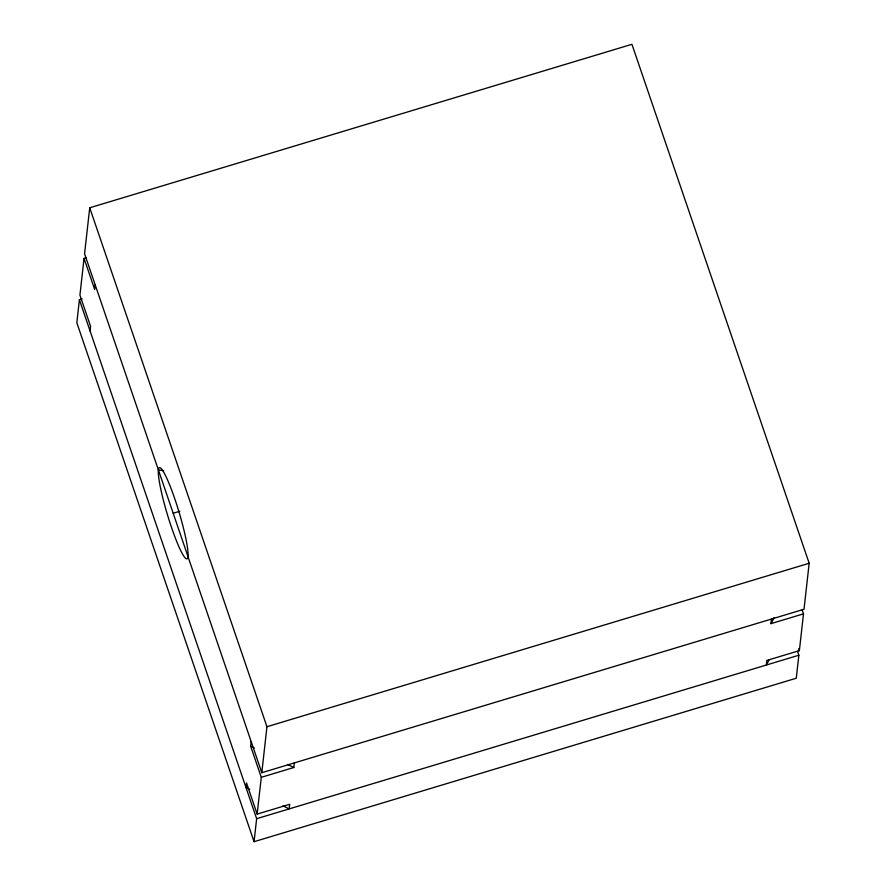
<?xml version="1.0" encoding="UTF-8"?>
<svg xmlns="http://www.w3.org/2000/svg" width="886" height="886" viewBox="0 0 886 886"><rect width="100%" height="100%" fill="white"/><g stroke="black" fill="none" stroke-linecap="round" stroke-linejoin="round"><path stroke-width="1.33" d="M82.055 298.947L79.408 299.745L76.827 322.748L254.06 841.7L796.27 678.222L798.851 655.23L797.511 651.31M86.086 257.748L84.048 258.358L79.928 295.149L90.56 326.292L90.04 330.888M89.73 207.778L84.569 253.761L261.802 772.714L804.012 609.247L809.173 563.252L631.939 44.3L89.73 207.778L266.952 726.73L261.802 772.714M95.201 284.904L94.691 289.5L84.048 258.358M283.011 805.85L289.168 808.896L289.689 804.3L257.15 814.112L261.281 777.321L250.649 746.178L251.159 741.582M254.06 841.7L256.641 818.708L79.408 299.745M261.281 777.321L293.82 767.509L294.329 762.912M802.162 609.956L803.491 613.843L770.964 623.655L771.473 619.048M768.893 660.225L766.324 665.043L766.833 660.435L799.371 650.634L803.491 613.843M770.964 623.655L774.187 617.631M173.18 513.238L179.792 511.244M266.952 726.73L809.173 563.252M256.641 818.708L798.851 655.23M158.395 469.923L163.644 470.721M250.649 746.178L254.348 748.005M287.651 764.463L293.82 767.509M249.708 789.393L246.009 787.565L246.518 782.969L257.15 814.112M798.707 648.685L799.371 650.634M160.587 488.241A47.645 5.936 73.2 0 0 186.348 558.811A47.645 5.936 73.2 0 0 172.615 492.671A47.645 5.936 73.2 0 0 160.587 488.241"/></g></svg>
